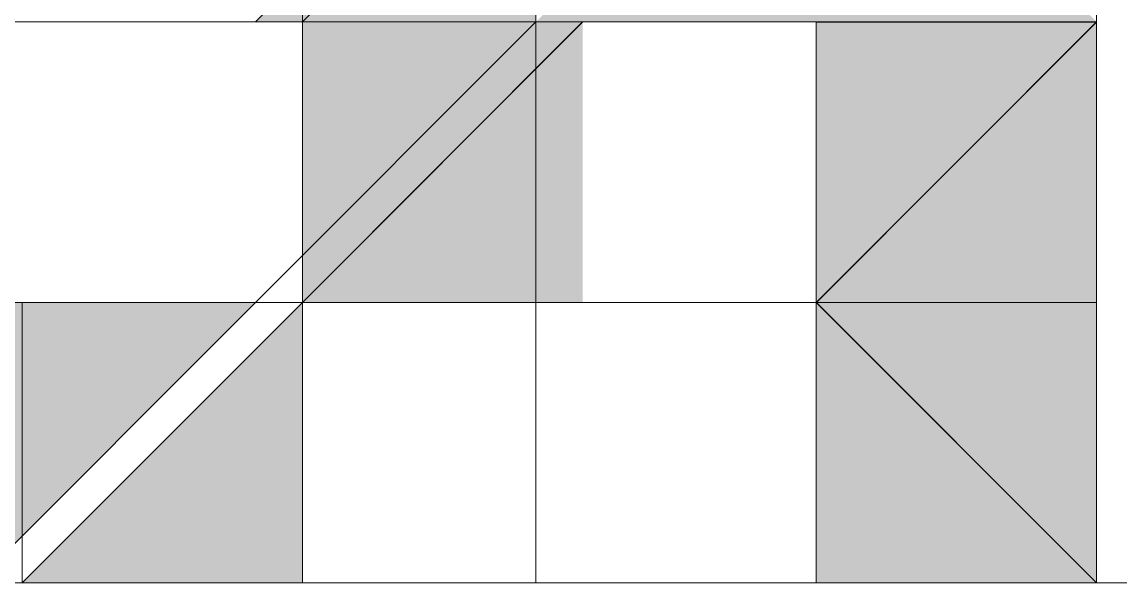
# Model space of a CAD drawing. Header units: millimetres. Extents: x 41 to 1635, y 11 to 1528.
# Drawn here: x 1479.398 to 1481.04, y 1285.482 to 1286.321 of the extents above; entities that cross this region are included whole.
import ezdxf

# ---------------------------------------------------------------- set-up
doc = ezdxf.new("R2010")
doc.units = ezdxf.units.MM
doc.header["$LTSCALE"] = 8
for name, color, linetype in [('1', 7, 'CONTINUOUS'), ('PDF2_Geometry', 7, 'CONTINUOUS'), ('PDF2_Solid Fills', 7, 'CONTINUOUS')]:
    doc.layers.add(name, color=color, linetype=linetype)

# ---------------------------------------------------------------- blocks, each defined once
blk = doc.blocks.new('Sinee')
at = {"layer": 'PDF2_Geometry', "lineweight": 5}
for points in [[(236.0814, -241.1928), (236.0814, -240.7735), (236.0814, -242.4508)], [(236.0814, -240.7735), (236.0814, -242.4509)], [(236.0814, -241.1928), (236.0814, -240.7735), (236.0814, -242.4508)], [(235.2427, -241.6121), (235.2427, -241.1929), (234.8234, -241.6121)], [(234.8933, -241.6121), (235.3125, -241.1929), (234.8933, -241.1929)], [(235.2427, -241.6121), (235.2427, -241.1929)], [(235.2427, -241.6121), (235.2427, -241.1929), (235.2427, -241.6121)], [(235.2427, -241.6121), (235.2427, -241.1929), (235.2427, -241.6121)], [(235.2427, -241.6121), (235.2427, -241.1929), (235.2427, -241.6121)], [(235.2427, -241.6121), (235.2427, -241.1929), (235.2427, -241.6121)], [(235.2427, -241.6121), (235.2427, -241.1929), (235.2427, -241.6121)], [(235.2427, -241.6121), (235.2427, -241.1929), (235.2427, -241.6121)], [(235.2427, -241.6121), (235.2427, -241.1929), (235.2427, -241.6121)], [(235.2427, -241.6121), (235.2427, -241.1929), (235.2427, -241.6121)], [(235.2427, -241.6121), (235.2427, -241.1929), (235.2427, -241.6121)], [(235.2427, -241.6121), (235.2427, -241.1929), (235.2427, -241.6121)], [(235.2427, -241.6121), (235.2427, -241.1929), (235.2427, -241.6121)], [(234.4041, -241.6121), (234.8234, -241.6121), (234.4041, -241.6121)], [(234.4041, -241.6121), (234.8234, -241.6121), (234.4041, -241.6121)], [(234.4041, -241.6121), (234.8234, -241.6121), (234.4041, -241.6121)], [(234.4041, -241.6121), (234.8234, -241.6121), (234.4041, -241.6121)], [(234.4041, -241.6121), (234.8234, -241.6121), (234.4041, -241.6121)], [(234.4041, -241.6121), (234.8234, -241.6121), (234.4041, -241.6121)], [(234.4041, -241.6121), (234.8234, -241.6121), (234.4041, -241.6121)], [(234.4041, -241.6121), (234.8234, -241.6121), (234.4041, -241.6121)], [(234.4041, -241.6121), (234.8234, -241.6121)], [(234.8933, -241.6121), (234.474, -241.6121), (234.8933, -241.6121)], [(234.8933, -241.6121), (234.474, -241.6121), (234.8933, -241.6121)], [(234.8933, -241.6121), (234.474, -241.6121), (234.8933, -241.6121)], [(234.8933, -241.6121), (234.474, -241.6121), (234.8933, -241.6121)], [(234.8933, -241.6121), (234.474, -241.6121), (234.8933, -241.6121)], [(234.8933, -241.6121), (234.474, -241.6121), (234.8933, -241.6121)], [(234.8933, -241.6121), (234.474, -241.6121), (234.8933, -241.6121)], [(234.8933, -241.6121), (234.474, -241.6121), (234.8933, -241.6121)], [(235.2427, -241.6121), (234.8234, -242.0314), (235.2427, -241.6121)], [(235.2427, -241.6121), (234.8234, -242.0314), (235.2427, -242.0314)], [(234.8933, -241.6121), (234.8933, -241.6121)], [(234.8933, -241.6121), (234.8933, -241.6121)], [(234.8933, -241.6121), (234.8933, -241.6121)], [(234.8933, -241.6121), (234.8933, -241.6121)], [(234.8933, -241.6121), (234.8933, -241.6121)], [(234.8933, -241.6121), (234.8933, -241.6121)], [(234.8933, -241.6121), (234.8933, -241.6121)], [(234.8933, -241.6121), (234.8933, -241.6121)], [(234.8933, -241.6121), (234.8933, -241.6121)], [(234.8933, -241.6121), (234.8933, -241.6121)], [(234.8933, -241.6121), (234.8933, -241.6121)], [(234.8933, -241.6121), (234.8933, -241.6121)], [(234.8933, -241.6121), (234.8933, -241.6121)], [(234.8933, -241.6121), (234.8933, -241.6121)], [(234.8933, -241.6121), (234.8933, -241.6121)], [(234.8933, -241.6121), (234.8933, -241.6121)], [(234.8933, -241.6121), (234.8933, -241.6121)], [(234.8933, -241.6121), (234.8933, -241.6121)], [(234.8933, -241.6121), (234.8933, -241.6121)], [(234.8933, -241.6121), (234.8933, -241.6121)], [(234.8933, -241.6121), (234.8933, -241.6121)], [(234.8933, -241.6121), (234.8933, -241.6121)], [(234.8933, -241.6121), (234.8933, -241.6121)], [(234.8933, -241.6121), (234.8933, -241.6121)], [(234.8933, -241.6121), (234.8933, -241.6121)], [(234.8933, -241.6121), (234.8933, -242.0314)], [(234.8933, -241.6121), (234.8933, -242.0314), (234.8933, -241.6121)], [(234.8933, -241.6121), (234.8933, -242.0314), (234.8933, -241.6121)], [(234.8933, -241.6121), (234.8933, -242.0314), (234.8933, -241.6121)], [(234.8933, -241.6121), (234.8933, -242.0314), (235.3125, -241.6121)], [(234.8933, -242.0315), (234.8933, -241.6122), (234.8933, -242.0315)], [(234.8933, -242.0315), (234.8933, -241.6122), (234.8933, -242.0315)], [(234.8933, -242.0315), (234.8933, -241.6122), (234.8933, -242.0315)], [(234.8933, -242.0315), (235.3125, -241.6122), (234.8933, -242.0315)], [(235.2427, -241.6121), (235.662, -241.6121), (235.2427, -241.6121)], [(235.2427, -241.6121), (235.2427, -241.6121)], [(235.2427, -241.6121), (235.2427, -241.6121)], [(235.2427, -241.6121), (235.2427, -241.6121)], [(235.2427, -241.6121), (235.2427, -242.0314), (235.2427, -241.6121)], [(235.2427, -241.6121), (235.2427, -242.0314), (235.2427, -241.6121)], [(235.2427, -241.6121), (235.2427, -242.0314), (235.2427, -241.6121)], [(235.2427, -241.6121), (235.2427, -242.0314), (235.2427, -241.6121)], [(235.2427, -241.6121), (235.2427, -242.0314), (235.2427, -241.6121)], [(235.2427, -241.6121), (235.2427, -242.0314), (235.2427, -241.6121)], [(235.2427, -241.6121), (235.2427, -242.0314), (235.2427, -241.6121)], [(235.2427, -241.6121), (235.2427, -242.0314), (235.2427, -241.6121)], [(235.2427, -241.6121), (235.2427, -242.0314), (235.2427, -241.6121)], [(235.2427, -241.6121), (235.2427, -242.0314)], [(235.2427, -242.0315), (235.2427, -241.6122), (235.2427, -242.0315)], [(235.2427, -242.0315), (235.2427, -241.6122), (235.2427, -242.0315)], [(235.2427, -242.0315), (235.2427, -241.6122), (235.2427, -242.0315)], [(235.2427, -242.0315), (235.2427, -241.6122), (235.2427, -242.0315)], [(235.2427, -242.0315), (235.2427, -241.6122), (235.2427, -242.0315)], [(235.2427, -242.0315), (235.2427, -241.6122), (235.2427, -242.0315)], [(235.2427, -242.0315), (235.2427, -241.6122), (235.2427, -242.0315)], [(235.2427, -242.0315), (235.2427, -241.6122), (235.2427, -242.0315)], [(235.2427, -242.0315), (235.2427, -241.6122), (235.2427, -242.0315)], [(235.6621, -241.6121), (235.2428, -241.6121)], [(235.6621, -241.6121), (235.2428, -241.6121), (235.6621, -241.6121)], [(235.6621, -241.6121), (235.2428, -241.6121)], [(235.6621, -241.6121), (236.0813, -241.6121), (235.6621, -241.6121)], [(235.6621, -241.6121), (236.0813, -241.6121), (235.6621, -241.6121)], [(235.6621, -241.6121), (236.0813, -241.6121), (235.6621, -241.6121)], [(235.6621, -241.6121), (236.0813, -241.6121), (235.6621, -241.6121)], [(235.6621, -241.6121), (236.0813, -241.6121), (235.6621, -241.6121)], [(235.6621, -241.6121), (236.0813, -241.6121), (235.6621, -241.6121)], [(235.6621, -241.6121), (235.6621, -241.6121)], [(235.6621, -241.6121), (235.6621, -241.6121)], [(235.6621, -241.6121), (235.6621, -241.6121)], [(235.6621, -241.6121), (235.6621, -241.6121)], [(235.6621, -241.6121), (235.6621, -241.6121)], [(235.6621, -241.6121), (235.6621, -241.6121)], [(235.6621, -241.6121), (235.6621, -241.6121)], [(235.6621, -241.6121), (235.6621, -241.6121)], [(235.6621, -241.6121), (235.6621, -241.6121)], [(235.6621, -241.6121), (235.6621, -241.6121)], [(235.6621, -241.6121), (235.6621, -241.6121)], [(235.6621, -241.6121), (235.6621, -241.6121)], [(235.6621, -241.6121), (235.6621, -241.6121)], [(235.6621, -241.6121), (235.6621, -241.6121)], [(235.6621, -241.6121), (235.6621, -241.6121)], [(235.6621, -241.6121), (235.6621, -241.6121)], [(235.6621, -241.6121), (235.6621, -241.6121)], [(235.6621, -241.6121), (235.6621, -241.6121)], [(235.6621, -241.6121), (235.6621, -241.6121)], [(235.6621, -241.6121), (235.6621, -241.6121)], [(235.6621, -241.6121), (235.6621, -241.6121)], [(235.6621, -241.6121), (235.6621, -241.6121)], [(235.6621, -241.6121), (235.6621, -241.6121)], [(235.6621, -241.6121), (235.6621, -241.6121)], [(235.6621, -241.6121), (235.6621, -241.6121)], [(235.6621, -241.6121), (235.6621, -241.6121)], [(235.6621, -241.6121), (235.6621, -241.6121)], [(235.6621, -241.6121), (235.6621, -241.6121)], [(235.6621, -241.6121), (235.6621, -241.6121)], [(235.6621, -241.6121), (235.6621, -241.6121)], [(235.6621, -241.6121), (235.6621, -241.6121)], [(235.6621, -241.6121), (235.6621, -241.6121)], [(235.6621, -241.6121), (235.6621, -241.6121)], [(235.6621, -241.6121), (235.6621, -241.6121)], [(235.6621, -242.0315), (236.0813, -242.0315), (236.0813, -241.6122)], [(235.6621, -242.0315), (236.0813, -241.6122), (235.6621, -242.0315)], [(235.6621, -242.0315), (236.0813, -241.6122), (235.6621, -241.6122)], [(236.0814, -241.6121), (235.6622, -242.0314), (236.0814, -241.6121)], [(236.0814, -241.6121), (235.6622, -241.6121), (236.0814, -241.6121)], [(236.0814, -241.6121), (235.6622, -241.6121), (236.0814, -241.6121)], [(236.0814, -241.6121), (235.6622, -241.6121), (236.0814, -241.6121)], [(236.0814, -241.6121), (235.6622, -241.6121), (236.0814, -241.6121)], [(236.0814, -241.6121), (235.6622, -241.6121), (236.0814, -241.6121)], [(236.0814, -241.6121), (235.6622, -241.6121), (236.0814, -241.6121)], [(236.0814, -241.6121), (235.6622, -241.6121)], [(235.2427, -242.0315), (234.404, -242.0315)], [(234.4041, -242.0315), (234.8234, -242.0315)], [(234.4041, -242.0315), (234.8234, -242.0315), (234.4041, -242.0315)], [(234.4041, -242.0315), (234.8234, -242.0315), (234.4041, -242.0315)], [(234.4041, -242.0315), (234.8234, -242.0315), (234.4041, -242.0315)], [(234.4041, -242.0315), (234.8234, -242.0315), (234.4041, -242.0315)], [(234.4041, -242.0315), (234.8234, -242.0315), (234.4041, -242.0315)], [(234.4041, -242.4508), (234.8234, -242.0315), (234.4041, -242.4508)], [(234.4041, -242.4508), (234.8234, -242.0315), (234.4041, -242.4508)], [(234.4041, -242.4508), (234.8234, -242.0315), (234.4041, -242.4508)], [(234.8933, -242.0315), (235.3125, -242.0315), (234.474, -242.0315)], [(234.8933, -242.0315), (235.3125, -242.0315), (234.474, -242.0315)], [(234.8933, -242.0315), (234.474, -242.0315), (234.8933, -242.0315)], [(234.8933, -242.0315), (234.474, -242.0315), (234.8933, -242.0315)], [(234.8933, -242.0315), (234.474, -242.0315), (234.8933, -242.0315)], [(234.8933, -242.0315), (234.474, -242.0315), (234.8933, -242.0315)], [(234.8933, -242.0315), (234.474, -242.0315), (234.8933, -242.0315)], [(234.8933, -242.0315), (234.474, -242.0315), (234.474, -242.4508)], [(234.8933, -242.0315), (234.474, -242.4508), (234.8933, -242.0315)], [(234.8933, -242.0315), (234.474, -242.4508), (234.8933, -242.0315)], [(234.8933, -242.0315), (234.474, -242.4508), (234.8933, -242.0315)], [(234.8933, -242.0315), (234.474, -242.4508), (234.8933, -242.4508)], [(235.2427, -242.0315), (234.8234, -242.0315), (235.2427, -242.0315)], [(235.2427, -242.0315), (234.8234, -242.0315)], [(235.2427, -242.0315), (234.8234, -242.0315), (235.2427, -242.0315)], [(235.2427, -242.0315), (234.8234, -242.0315), (235.2427, -242.0315)], [(235.2427, -242.0315), (234.8234, -242.0315)], [(235.2427, -242.0315), (234.8234, -242.0315), (235.2427, -242.0315)], [(235.2427, -242.0315), (234.8234, -242.0315), (235.2427, -242.0315)], [(235.2427, -242.0315), (234.8234, -242.0315), (235.2427, -242.0315)], [(235.2427, -242.0315), (234.8234, -242.0315), (235.2427, -242.0315)], [(235.2427, -242.0315), (234.8234, -242.0315), (235.2427, -242.0315)], [(234.8933, -242.0315), (235.3125, -242.0315), (234.8933, -242.0315)], [(234.8933, -242.0315), (234.8933, -242.0315)], [(234.8933, -242.0315), (235.3125, -242.0315)], [(234.8933, -242.0315), (235.3125, -242.0315), (234.8933, -242.0315)], [(234.8933, -242.0315), (235.3125, -242.0315), (234.8933, -242.0315)], [(234.8933, -242.0315), (235.3125, -242.0315), (234.8933, -242.0315)], [(234.8933, -242.0315), (235.3125, -242.0315), (234.8933, -242.0315)], [(234.8933, -242.0315), (235.3125, -242.0315), (234.8933, -242.0315)], [(234.8933, -242.0315), (235.3125, -242.0315), (234.8933, -242.0315)], [(235.2427, -242.0315), (235.2427, -242.0315)], [(235.2427, -242.0315), (235.2427, -242.0315)], [(235.2427, -242.0315), (235.2427, -242.0315)], [(235.2427, -242.0315), (235.2427, -242.0315)], [(235.2427, -242.0315), (235.2427, -242.0315)], [(235.2427, -242.0315), (235.2427, -242.0315)], [(235.2427, -242.0315), (235.2427, -242.0315)], [(235.2427, -242.0315), (235.2427, -242.0315)], [(235.2427, -242.0315), (235.2427, -242.0315)], [(235.2427, -242.0315), (235.2427, -242.0315)], [(235.2427, -242.0315), (235.2427, -242.0315)], [(235.2427, -242.0315), (235.662, -242.0315)], [(235.2427, -242.0315), (235.662, -242.0315), (235.2427, -242.0315)], [(235.2427, -242.0315), (235.662, -242.0315), (235.2427, -242.0315)], [(235.2427, -242.0315), (235.662, -242.0315), (235.2427, -242.0315)], [(235.2427, -242.0315), (235.662, -242.0315), (235.2427, -242.0315)], [(235.2427, -242.0315), (235.662, -242.0315), (235.2427, -242.0315)], [(235.2427, -242.0315), (235.662, -242.0315)], [(235.2427, -242.0315), (235.2427, -242.0315)], [(235.2427, -242.0315), (235.662, -242.0315), (235.2427, -242.0315)], [(235.2427, -242.0315), (235.662, -242.0315), (235.2427, -242.0315)], [(235.2427, -242.0315), (235.662, -242.0315), (235.2427, -242.0315)], [(235.2427, -242.0315), (235.662, -242.0315), (235.2427, -242.0315)], [(235.2427, -242.0315), (235.2427, -242.0315)], [(235.2427, -242.0315), (235.2427, -242.0315)], [(235.2427, -242.0315), (235.2427, -242.0315)], [(235.2427, -242.0315), (235.2427, -242.0315)], [(235.2427, -242.0315), (235.2427, -242.0315)], [(235.2427, -242.0315), (235.2427, -242.0315)], [(235.2427, -242.0315), (235.2427, -242.0315)], [(235.2427, -242.0315), (235.2427, -242.0315)], [(235.2427, -242.0315), (235.2427, -242.0315)], [(235.2427, -242.0315), (235.2427, -242.0315)], [(235.2427, -242.0315), (235.2427, -242.0315)], [(235.2427, -242.0315), (235.2427, -242.0315)], [(235.2427, -242.0315), (235.2427, -242.0315)], [(235.2427, -242.0315), (235.2427, -242.4508)], [(235.2427, -242.0315), (235.2427, -242.4508), (235.2427, -242.0315)], [(235.2427, -242.4508), (235.2427, -242.0315), (235.2427, -242.4508)], [(235.2427, -242.0315), (235.2427, -242.4508), (235.2427, -242.0315)], [(235.2427, -242.4508), (235.2427, -242.0315)], [(235.2427, -242.0315), (235.2427, -242.0315)], [(235.2427, -242.0315), (235.2427, -242.0315)], [(235.2427, -242.0315), (235.2427, -242.0315)], [(235.2427, -242.0315), (235.2427, -242.0315)], [(235.2427, -242.0315), (235.2427, -242.0315)], [(235.2427, -242.0315), (235.2427, -242.0315)], [(235.2427, -242.0315), (235.2427, -242.0315)], [(235.2427, -242.0315), (235.2427, -242.0315)], [(235.2427, -242.0315), (235.2427, -242.0315)], [(235.2427, -242.0315), (235.2427, -242.0315)], [(235.2427, -242.0315), (235.2427, -242.0315)], [(235.2427, -242.0315), (235.2427, -242.0315)], [(235.2427, -242.0315), (235.2427, -242.0315)], [(235.2427, -242.0315), (235.2427, -242.0315)], [(235.6621, -242.0315), (235.2428, -242.0315), (235.6621, -242.0315)], [(235.6621, -242.0315), (235.2428, -242.0315), (235.6621, -242.0315)], [(235.6621, -242.0315), (235.2428, -242.0315), (235.6621, -242.0315)], [(235.6621, -242.0315), (235.2428, -242.0315), (235.6621, -242.0315)], [(235.6621, -242.0315), (235.2428, -242.0315), (235.6621, -242.0315)], [(235.6621, -242.0315), (235.2428, -242.0315), (235.6621, -242.0315)], [(235.6621, -242.0315), (235.2428, -242.0315), (235.6621, -242.0315)], [(235.6621, -242.0315), (235.2428, -242.0315), (235.6621, -242.0315)], [(235.6621, -242.0315), (235.2428, -242.0315)], [(235.6621, -242.4508), (235.6621, -242.0315)], [(235.6621, -242.4508), (235.6621, -242.0315), (235.6621, -242.4508)], [(235.6621, -242.0315), (235.6621, -242.4508), (235.6621, -242.0315)], [(235.6621, -242.0315), (235.6621, -242.4508), (236.0813, -242.4508)], [(235.6621, -242.0315), (236.0813, -242.4508), (235.6621, -242.0315)], [(235.6621, -242.0315), (236.0813, -242.4508), (235.6621, -242.0315)], [(235.6621, -242.0315), (236.0813, -242.4508), (235.6621, -242.0315)], [(235.6621, -242.0315), (236.0813, -242.4508), (236.0813, -242.0315)], [(235.6621, -242.0315), (236.0813, -242.0315), (235.6621, -242.0315)], [(235.6621, -242.0315), (236.0813, -242.0315), (235.6621, -242.0315)], [(235.6621, -242.0315), (236.0813, -242.0315), (235.6621, -242.0315)], [(235.6621, -242.0315), (236.0813, -242.0315), (235.6621, -242.0315)], [(235.6621, -242.0315), (236.0813, -242.0315), (235.6621, -242.0315)], [(235.6621, -242.0315), (236.0813, -242.0315), (235.6621, -242.0315)], [(235.6621, -242.0315), (236.0813, -242.0315), (235.6621, -242.0315)], [(235.6621, -242.0315), (236.0813, -242.0315), (235.6621, -242.0315)], [(235.6621, -242.0315), (236.0813, -242.0315), (235.6621, -242.0315)], [(235.6621, -242.0315), (236.0813, -242.0315), (235.6621, -242.0315)], [(235.6621, -242.0315), (236.0813, -242.0315), (235.6621, -242.0315)], [(235.6621, -242.0315), (236.0813, -242.0315), (235.6621, -242.0315)], [(235.6621, -242.0315), (236.0813, -242.0315), (235.6621, -242.0315)], [(235.6621, -242.0315), (236.0813, -242.0315), (235.6621, -242.0315)], [(235.6621, -242.0315), (236.0813, -242.0315), (235.6621, -242.0315)], [(235.6621, -242.0315), (236.0813, -242.0315), (235.6621, -242.0315)], [(236.0814, -242.4508), (235.6622, -242.0315), (236.0814, -242.4508)], [(236.0814, -242.4508), (235.6622, -242.0315), (236.0814, -242.4508)], [(236.0814, -242.0315), (235.6622, -242.0315), (236.0814, -242.0315)], [(236.0814, -242.0315), (235.6622, -242.0315), (236.0814, -242.0315)], [(236.0814, -242.0315), (235.6622, -242.0315), (236.0814, -242.0315)], [(236.0814, -242.0315), (235.6622, -242.0315), (236.0814, -242.0315)], [(236.0814, -242.0315), (235.6622, -242.0315), (236.0814, -242.0315)], [(236.0814, -242.0315), (235.6622, -242.0315), (236.0814, -242.0315)], [(236.0814, -242.0315), (235.6622, -242.0315), (236.0814, -242.0315)], [(236.0814, -242.0315), (235.6622, -242.0315), (236.0814, -242.0315)], [(236.0814, -242.0315), (235.6622, -242.0315), (236.0814, -242.0315)], [(236.0814, -242.0315), (235.6622, -242.0315), (236.0814, -242.0315)], [(236.0814, -242.0315), (235.6622, -242.0315), (236.0814, -242.0315)], [(236.0814, -242.0315), (235.6622, -242.0315), (236.0814, -242.0315)], [(236.0814, -242.0315), (235.6622, -242.0315), (236.0814, -242.0315)], [(236.0814, -242.0315), (235.6622, -242.0315), (236.0814, -242.0315)], [(236.0814, -242.0315), (235.6622, -242.0315), (236.0814, -242.0315)], [(234.4041, -242.4508), (234.8234, -242.4508), (234.4041, -242.4508)], [(234.4041, -242.4508), (234.8234, -242.4508)], [(234.8933, -242.4508), (234.474, -242.4508), (234.8933, -242.4508)], [(235.2427, -242.4508), (234.8234, -242.4508), (235.2427, -242.4508)], [(234.8933, -242.4508), (234.8933, -242.4508)], [(234.8933, -242.4508), (234.8933, -242.4508)], [(234.8933, -242.4508), (234.8933, -242.4508)], [(234.8933, -242.4508), (234.8933, -242.4508)], [(234.8933, -242.4508), (234.8933, -242.4508)], [(234.8933, -242.4508), (234.8933, -242.4508)], [(234.8933, -242.4508), (234.8933, -242.4508)], [(234.8933, -242.4508), (234.8933, -242.4508)], [(234.8933, -242.4508), (234.8933, -242.4508)], [(234.8933, -242.4508), (234.8933, -242.4508)], [(234.8933, -242.4508), (234.8933, -242.4508)], [(234.8933, -242.4508), (234.8933, -242.4508)], [(234.8933, -242.4508), (234.8933, -242.4508)], [(234.8933, -242.4508), (234.8933, -242.4508)], [(234.8933, -242.4508), (234.8933, -242.4508)], [(234.8933, -242.4508), (234.8933, -242.4508)], [(234.8933, -242.4508), (234.8933, -242.4508)], [(234.8933, -242.4508), (234.8933, -242.4508)], [(234.8933, -242.4508), (234.8933, -242.4508)], [(234.8933, -242.4508), (234.8933, -242.4508)], [(234.8933, -242.4508), (234.8933, -242.4508)], [(234.8933, -242.4508), (234.8933, -242.4508)], [(234.8933, -242.4508), (234.8933, -242.4508)], [(234.8933, -242.4508), (234.8933, -242.4508)], [(234.8933, -242.4508), (234.8933, -242.4508)], [(234.8933, -242.4508), (234.8933, -242.4508)], [(234.8933, -242.4508), (234.8933, -242.4508)], [(234.8933, -242.4508), (234.8933, -242.4508)], [(234.8933, -242.4508), (234.8933, -242.4508)], [(234.8933, -242.4508), (234.8933, -242.4508)], [(234.8933, -242.4508), (234.8933, -242.4508)], [(234.8933, -242.4508), (234.8933, -242.4508)], [(234.8933, -242.4508), (234.8933, -242.4508)], [(234.8933, -242.4508), (234.8933, -242.4508)], [(234.8933, -242.4508), (235.3125, -242.4508)], [(234.8933, -242.4508), (235.3125, -242.4508), (234.8933, -242.4508)], [(234.8933, -242.4508), (235.3125, -242.4508)], [(235.2427, -242.4508), (235.2427, -242.4508)], [(235.2427, -242.4508), (235.2427, -242.4508)], [(235.2427, -242.4508), (235.2427, -242.4508)], [(235.2427, -242.4508), (235.2427, -242.4508)], [(235.2427, -242.4508), (235.2427, -242.4508)], [(235.2427, -242.4508), (235.2427, -242.4508)], [(235.2427, -242.4508), (235.2427, -242.4508)], [(235.2427, -242.4508), (235.2427, -242.4508)], [(235.2427, -242.4508), (235.2427, -242.4508)], [(235.2427, -242.4508), (235.2427, -242.4508)], [(235.2427, -242.4508), (235.2427, -242.4508)], [(235.2427, -242.4508), (235.2427, -242.4508)], [(235.2427, -242.4508), (235.2427, -242.4508)], [(235.2427, -242.4508), (235.2427, -242.4508)], [(235.2427, -242.4508), (235.2427, -242.4508)], [(235.2427, -242.4508), (235.2427, -242.4508)], [(235.2427, -242.4508), (235.2427, -242.4508)], [(235.2427, -242.4508), (235.2427, -242.4508)], [(235.2427, -242.4508), (235.2427, -242.4508)], [(235.2427, -242.4508), (235.2427, -242.4508)], [(235.2427, -242.4508), (235.2427, -242.4508)], [(235.2427, -242.4508), (235.2427, -242.4508)], [(235.2427, -242.4508), (235.2427, -242.4508)], [(235.2427, -242.4508), (235.2427, -242.4508)], [(235.2427, -242.4508), (235.2427, -242.4508)], [(235.2427, -242.4508), (235.2427, -242.4508)], [(235.2427, -242.4508), (235.2427, -242.4508)], [(235.2427, -242.4508), (235.662, -242.4508)], [(235.2427, -242.4508), (235.662, -242.4508)], [(235.6621, -242.4508), (235.6621, -242.4508)], [(235.6621, -242.4508), (235.6621, -242.4508)], [(235.6621, -242.4508), (235.6621, -242.4508)], [(235.6621, -242.4508), (235.6621, -242.4508)], [(235.6621, -242.4508), (235.6621, -242.4508)], [(235.6621, -242.4508), (235.6621, -242.4508)], [(235.6621, -242.4508), (235.6621, -242.4508)], [(235.6621, -242.4508), (235.6621, -242.4508)], [(235.6621, -242.4508), (235.6621, -242.4508)], [(235.6621, -242.4508), (235.6621, -242.4508)], [(235.6621, -242.4508), (235.6621, -242.4508)], [(235.6621, -242.4508), (235.6621, -242.4508)], [(235.6621, -242.4508), (235.6621, -242.4508)], [(235.6621, -242.4508), (235.6621, -242.4508)], [(235.6621, -242.4508), (235.6621, -242.4508)], [(235.6621, -242.4508), (235.6621, -242.4508)], [(235.6621, -242.4508), (235.6621, -242.4508)], [(235.6621, -242.4508), (235.6621, -242.4508)], [(235.6621, -242.4508), (235.6621, -242.4508)], [(235.6621, -242.4508), (235.6621, -242.4508)], [(235.6621, -242.4508), (235.6621, -242.4508)], [(235.6621, -242.4508), (235.6621, -242.4508)], [(235.6621, -242.4508), (235.6621, -242.4508)], [(235.6621, -242.4508), (235.6621, -242.4508)], [(235.6621, -242.4508), (235.6621, -242.4508)], [(235.6621, -242.4508), (235.6621, -242.4508)], [(235.6621, -242.4508), (235.6621, -242.4508)], [(235.6621, -242.4508), (235.6621, -242.4508)], [(235.6621, -242.4508), (235.6621, -242.4508)], [(235.6621, -242.4508), (235.6621, -242.4508)], [(235.6621, -242.4508), (235.6621, -242.4508)], [(236.0814, -242.4508), (237.3395, -242.4508)], [(236.0814, -242.4508), (237.3395, -242.4508)]]:
    blk.add_lwpolyline(points, close=True, dxfattribs=at)
for points in [[(235.2427, -241.6121), (235.2427, -241.1929), (235.2427, -241.6121)], [(235.2427, -241.6121), (235.2427, -241.1929), (235.2427, -241.6121)], [(235.2427, -241.6121), (235.2427, -241.1929), (235.2427, -241.6121)], [(235.2427, -241.6121), (235.2427, -241.1929), (235.2427, -241.6121)], [(235.2427, -241.6121), (235.2427, -241.1929), (235.2427, -241.6121)], [(235.2427, -241.6121), (235.2427, -241.1929), (235.2427, -241.6121)], [(235.2427, -241.6121), (235.2427, -241.1929), (235.2427, -241.6121)], [(235.2427, -241.6121), (235.2427, -241.1929), (235.2427, -241.6121)], [(235.2427, -241.6121), (235.2427, -241.1929), (235.2427, -241.6121)], [(235.2427, -241.6121), (235.2427, -241.1929), (235.2427, -241.6121)], [(235.2427, -241.6121), (235.2427, -241.1929), (235.2427, -241.6121)], [(235.2427, -241.6121), (235.2427, -241.1929), (235.2427, -241.6121)], [(234.8933, -241.6121), (234.474, -241.6121), (234.8933, -241.6121)], [(234.8933, -241.6121), (234.474, -241.6121), (234.8933, -241.6121)], [(234.8933, -241.6121), (234.474, -241.6121), (234.8933, -241.6121)], [(234.8933, -241.6121), (234.474, -241.6121), (234.8933, -241.6121)], [(234.8933, -241.6121), (234.474, -241.6121), (234.8933, -241.6121)], [(234.8933, -241.6121), (234.474, -241.6121), (234.8933, -241.6121)], [(234.8933, -241.6121), (234.474, -241.6121), (234.8933, -241.6121)], [(234.8933, -241.6121), (234.474, -241.6121), (234.8933, -241.6121)], [(234.8933, -241.6121), (234.8933, -241.6121)], [(234.8933, -241.6121), (234.8933, -241.6121)], [(234.8933, -241.6121), (234.8933, -241.6121)], [(234.8933, -241.6121), (234.8933, -241.6121)], [(234.8933, -241.6121), (234.8933, -241.6121)], [(234.8933, -241.6121), (234.8933, -241.6121)], [(234.8933, -241.6121), (234.8933, -241.6121)], [(234.8933, -241.6121), (234.8933, -241.6121)], [(234.8933, -241.6121), (234.8933, -241.6121)], [(234.8933, -241.6121), (234.8933, -241.6121)], [(234.8933, -241.6121), (234.8933, -241.6121)], [(234.8933, -241.6121), (234.8933, -241.6121)], [(234.8933, -241.6121), (234.8933, -242.0314), (234.8933, -241.6121)], [(234.8933, -241.6121), (234.8933, -242.0314), (234.8933, -241.6121)], [(234.8933, -241.6121), (234.8933, -242.0314), (234.8933, -241.6121)], [(234.8933, -241.6121), (234.8933, -242.0314), (234.8933, -241.6121)], [(235.2427, -241.6121), (235.662, -241.6121), (235.2427, -241.6121)], [(235.2427, -241.6121), (235.2427, -241.6121)], [(235.2427, -241.6121), (235.2427, -242.0314), (235.2427, -241.6121)], [(235.2427, -241.6121), (235.2427, -242.0314), (235.2427, -241.6121)], [(235.2427, -241.6121), (235.2427, -242.0314), (235.2427, -241.6121)], [(235.2427, -241.6121), (235.2427, -242.0314), (235.2427, -241.6121)], [(235.2427, -241.6121), (235.2427, -242.0314), (235.2427, -241.6121)], [(235.2427, -241.6121), (235.2427, -242.0314), (235.2427, -241.6121)], [(235.2427, -241.6121), (235.2427, -242.0314), (235.2427, -241.6121)], [(235.2427, -241.6121), (235.2427, -242.0314), (235.2427, -241.6121)], [(235.2427, -241.6121), (235.2427, -242.0314), (235.2427, -241.6121)], [(235.2427, -241.6121), (235.2427, -242.0314), (235.2427, -241.6121)], [(235.6621, -241.6121), (235.2428, -241.6121), (235.6621, -241.6121)], [(235.6621, -241.6121), (236.0813, -241.6121), (235.6621, -241.6121)], [(235.6621, -241.6121), (236.0813, -241.6121), (235.6621, -241.6121)], [(235.6621, -241.6121), (236.0813, -241.6121), (235.6621, -241.6121)], [(235.6621, -241.6121), (236.0813, -241.6121), (235.6621, -241.6121)], [(235.6621, -241.6121), (236.0813, -241.6121), (235.6621, -241.6121)], [(235.6621, -241.6121), (236.0813, -241.6121), (235.6621, -241.6121)], [(235.6621, -241.6121), (235.6621, -241.6121)], [(235.6621, -241.6121), (235.6621, -241.6121)], [(235.6621, -241.6121), (235.6621, -241.6121)], [(235.6621, -241.6121), (235.6621, -241.6121)], [(235.6621, -241.6121), (235.6621, -241.6121)], [(235.6621, -241.6121), (235.6621, -241.6121)], [(235.6621, -241.6121), (235.6621, -241.6121)], [(235.6621, -241.6121), (235.6621, -241.6121)], [(235.6621, -241.6121), (235.6621, -241.6121)], [(235.6621, -241.6121), (235.6621, -241.6121)], [(235.6621, -241.6121), (235.6621, -241.6121)], [(235.6621, -241.6121), (235.6621, -241.6121)], [(235.6621, -241.6121), (235.6621, -241.6121)], [(235.6621, -241.6121), (235.6621, -241.6121)], [(235.6621, -241.6121), (235.6621, -241.6121)], [(235.6621, -241.6121), (235.6621, -241.6121)], [(235.6621, -241.6121), (235.6621, -241.6121)], [(235.6621, -242.0315), (236.0813, -241.6122), (235.6621, -242.0315)], [(234.4041, -242.0315), (234.8234, -242.0315), (234.4041, -242.0315)], [(234.8933, -242.0315), (234.474, -242.0315), (234.8933, -242.0315)], [(234.8933, -242.0315), (234.474, -242.0315), (234.8933, -242.0315)], [(234.8933, -242.0315), (234.474, -242.0315), (234.8933, -242.0315)], [(234.8933, -242.0315), (234.474, -242.0315), (234.8933, -242.0315)], [(234.8933, -242.0315), (234.474, -242.4508), (234.8933, -242.0315)], [(234.8933, -242.0315), (234.474, -242.4508), (234.8933, -242.0315)], [(234.8933, -242.0315), (234.474, -242.4508), (234.8933, -242.0315)], [(235.2427, -242.0315), (234.8234, -242.0315), (235.2427, -242.0315)], [(235.2427, -242.0315), (234.8234, -242.0315), (235.2427, -242.0315)], [(234.8933, -242.0315), (235.3125, -242.0315), (234.8933, -242.0315)], [(234.8933, -242.0315), (234.8933, -242.0315)], [(234.8933, -242.0315), (235.3125, -242.0315), (234.8933, -242.0315)], [(234.8933, -242.0315), (235.3125, -242.0315), (234.8933, -242.0315)], [(234.8933, -242.0315), (235.3125, -242.0315), (234.8933, -242.0315)], [(234.8933, -242.0315), (235.3125, -242.0315), (234.8933, -242.0315)], [(234.8933, -242.0315), (235.3125, -242.0315), (234.8933, -242.0315)], [(234.8933, -242.0315), (235.3125, -242.0315), (234.8933, -242.0315)], [(234.8933, -242.0315), (235.3125, -242.0315), (234.8933, -242.0315)], [(235.2427, -242.0315), (235.2427, -242.0315)], [(235.2427, -242.0315), (235.2427, -242.0315)], [(235.2427, -242.0315), (235.2427, -242.0315)], [(235.2427, -242.0315), (235.2427, -242.0315)], [(235.2427, -242.0315), (235.2427, -242.0315)], [(235.2427, -242.0315), (235.662, -242.0315), (235.2427, -242.0315)], [(235.2427, -242.0315), (235.662, -242.0315), (235.2427, -242.0315)], [(235.2427, -242.0315), (235.2427, -242.0315)], [(235.2427, -242.0315), (235.2427, -242.0315)], [(235.2427, -242.0315), (235.2427, -242.0315)], [(235.2427, -242.0315), (235.2427, -242.0315)], [(235.2427, -242.0315), (235.2427, -242.0315)], [(235.2427, -242.0315), (235.2427, -242.0315)], [(235.2427, -242.0315), (235.2427, -242.0315)], [(235.2427, -242.0315), (235.2427, -242.4508), (235.2427, -242.0315)], [(235.2427, -242.4508), (235.2427, -242.0315), (235.2427, -242.4508)], [(235.2427, -242.4508), (235.2427, -242.0315), (235.2427, -242.4508)], [(235.2427, -242.0315), (235.2427, -242.0315)], [(235.2427, -242.0315), (235.2427, -242.0315)], [(235.2427, -242.0315), (235.2427, -242.0315)], [(235.2427, -242.0315), (235.2427, -242.0315)], [(235.2427, -242.0315), (235.2427, -242.0315)], [(235.2427, -242.0315), (235.2427, -242.0315)], [(235.2427, -242.0315), (235.2427, -242.0315)], [(235.6621, -242.0315), (235.2428, -242.0315), (235.6621, -242.0315)], [(235.6621, -242.0315), (235.2428, -242.0315), (235.6621, -242.0315)], [(235.6621, -242.0315), (235.2428, -242.0315), (235.6621, -242.0315)], [(235.6621, -242.0315), (235.2428, -242.0315), (235.6621, -242.0315)], [(235.6621, -242.0315), (235.2428, -242.0315), (235.6621, -242.0315)], [(235.6621, -242.0315), (235.2428, -242.0315), (235.6621, -242.0315)], [(235.6621, -242.0315), (235.2428, -242.0315), (235.6621, -242.0315)], [(235.6621, -242.0315), (235.2428, -242.0315), (235.6621, -242.0315)], [(235.6621, -242.0315), (235.2428, -242.0315), (235.6621, -242.0315)], [(235.6621, -242.4508), (235.6621, -242.0315), (235.6621, -242.4508)], [(235.6621, -242.0315), (236.0813, -242.4508), (235.6621, -242.0315)], [(235.6621, -242.0315), (236.0813, -242.4508), (235.6621, -242.0315)], [(235.6621, -242.0315), (236.0813, -242.0315), (235.6621, -242.0315)], [(235.6621, -242.0315), (236.0813, -242.0315), (235.6621, -242.0315)], [(235.6621, -242.0315), (236.0813, -242.0315), (235.6621, -242.0315)], [(235.6621, -242.0315), (236.0813, -242.0315), (235.6621, -242.0315)], [(235.6621, -242.0315), (236.0813, -242.0315), (235.6621, -242.0315)], [(235.6621, -242.0315), (236.0813, -242.0315), (235.6621, -242.0315)], [(235.6621, -242.0315), (236.0813, -242.0315), (235.6621, -242.0315)], [(235.6621, -242.0315), (236.0813, -242.0315), (235.6621, -242.0315)], [(235.6621, -242.0315), (236.0813, -242.0315), (235.6621, -242.0315)], [(235.6621, -242.0315), (236.0813, -242.0315), (235.6621, -242.0315)], [(235.6621, -242.0315), (236.0813, -242.0315), (235.6621, -242.0315)], [(235.6621, -242.0315), (236.0813, -242.0315), (235.6621, -242.0315)], [(235.6621, -242.0315), (236.0813, -242.0315), (235.6621, -242.0315)], [(235.6621, -242.0315), (236.0813, -242.0315), (235.6621, -242.0315)], [(235.6621, -242.0315), (236.0813, -242.0315), (235.6621, -242.0315)], [(234.8933, -242.4508), (234.474, -242.4508), (234.8933, -242.4508)], [(235.2427, -242.4508), (234.8234, -242.4508), (235.2427, -242.4508)], [(234.8933, -242.4508), (234.8933, -242.4508)], [(234.8933, -242.4508), (234.8933, -242.4508)], [(234.8933, -242.4508), (234.8933, -242.4508)], [(234.8933, -242.4508), (234.8933, -242.4508)], [(234.8933, -242.4508), (234.8933, -242.4508)], [(234.8933, -242.4508), (234.8933, -242.4508)], [(234.8933, -242.4508), (234.8933, -242.4508)], [(234.8933, -242.4508), (234.8933, -242.4508)], [(234.8933, -242.4508), (234.8933, -242.4508)], [(234.8933, -242.4508), (234.8933, -242.4508)], [(234.8933, -242.4508), (234.8933, -242.4508)], [(234.8933, -242.4508), (234.8933, -242.4508)], [(234.8933, -242.4508), (234.8933, -242.4508)], [(234.8933, -242.4508), (234.8933, -242.4508)], [(234.8933, -242.4508), (234.8933, -242.4508)], [(234.8933, -242.4508), (234.8933, -242.4508)], [(234.8933, -242.4508), (234.8933, -242.4508)], [(234.8933, -242.4508), (235.3125, -242.4508), (234.8933, -242.4508)], [(235.2427, -242.4508), (235.2427, -242.4508)], [(235.2427, -242.4508), (235.2427, -242.4508)], [(235.2427, -242.4508), (235.2427, -242.4508)], [(235.2427, -242.4508), (235.2427, -242.4508)], [(235.2427, -242.4508), (235.2427, -242.4508)], [(235.2427, -242.4508), (235.2427, -242.4508)], [(235.2427, -242.4508), (235.2427, -242.4508)], [(235.2427, -242.4508), (235.2427, -242.4508)], [(235.2427, -242.4508), (235.2427, -242.4508)], [(235.2427, -242.4508), (235.2427, -242.4508)], [(235.2427, -242.4508), (235.2427, -242.4508)], [(235.2427, -242.4508), (235.2427, -242.4508)], [(235.2427, -242.4508), (235.2427, -242.4508)], [(235.2427, -242.4508), (235.662, -242.4508), (235.2427, -242.4508)], [(235.2427, -242.4508), (235.662, -242.4508), (235.2427, -242.4508)], [(235.6621, -242.4508), (235.6621, -242.4508)], [(235.6621, -242.4508), (235.6621, -242.4508)], [(235.6621, -242.4508), (235.6621, -242.4508)], [(235.6621, -242.4508), (235.6621, -242.4508)], [(235.6621, -242.4508), (235.6621, -242.4508)], [(235.6621, -242.4508), (235.6621, -242.4508)], [(235.6621, -242.4508), (235.6621, -242.4508)], [(235.6621, -242.4508), (235.6621, -242.4508)], [(235.6621, -242.4508), (235.6621, -242.4508)], [(235.6621, -242.4508), (235.6621, -242.4508)], [(235.6621, -242.4508), (235.6621, -242.4508)], [(235.6621, -242.4508), (235.6621, -242.4508)], [(235.6621, -242.4508), (235.6621, -242.4508)], [(235.6621, -242.4508), (235.6621, -242.4508)], [(235.6621, -242.4508), (235.6621, -242.4508)], [(236.0814, -242.4508), (237.3395, -242.4508), (236.0814, -242.4508)]]:
    blk.add_lwpolyline(points, dxfattribs=at)
at = {"layer": 'PDF2_Solid Fills', "lineweight": 5, "transparency": 33554559}
for points in [[(235.2427, -241.6121), (235.2427, -241.1929), (234.8234, -241.6121)], [(234.8933, -241.6121), (235.3125, -241.1929), (234.8933, -241.1929)], [(235.2427, -241.6121), (235.662, -241.1929), (236.0814, -241.6121)], [(234.8933, -241.6121), (234.8933, -242.0314), (235.3125, -241.6121)], [(234.8933, -242.0315), (235.3125, -241.6122), (235.3125, -242.0315)], [(235.6621, -242.0315), (236.0813, -241.6122), (235.6621, -241.6122)], [(236.0814, -242.0315), (235.6622, -242.0315), (236.0814, -241.6122)], [(234.4041, -242.0315), (234.8234, -242.0315), (234.4041, -242.4508)], [(234.8933, -242.0315), (234.474, -242.4508), (234.8933, -242.4508)], [(235.6621, -242.4508), (235.6621, -242.0315), (236.0813, -242.4508)], [(236.0814, -242.4508), (235.6622, -242.0315), (236.0814, -242.0315)]]:
    blk.add_solid(points, dxfattribs=at)

msp = doc.modelspace()

# ---------------------------------------------------------------- block references
at = {"layer": '1'}
msp.add_blockref('Sinee', (1244.9239, 1527.9332), dxfattribs=at)

doc.saveas('drawing.dxf')
